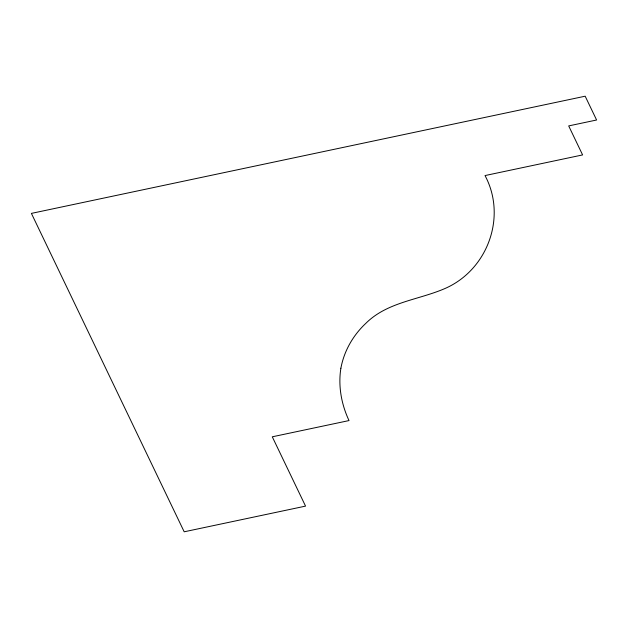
<?xml version="1.0" encoding="UTF-8"?>
<svg xmlns="http://www.w3.org/2000/svg" width="628" height="628" viewBox="0 0 628 628"><rect width="100%" height="100%" fill="white"/><g stroke="black" fill="none" stroke-linecap="round" stroke-linejoin="round"><path stroke-width="0.94" d="M340.886 368.236C338.037 386.047 341.404 404.33 349.019 420.572L272.285 436.805L305.546 506.113L184.192 531.798L31.4 213.394L585.178 96.202L596.6 120.003L568.685 125.914L582.603 154.92L485.02 175.565C507.079 216.786 487.689 269.757 445.205 288.417C418.695 299.996 387.303 301.927 365.779 323.396C353.062 335.328 344.042 351.028 340.886 368.236"/></g></svg>
